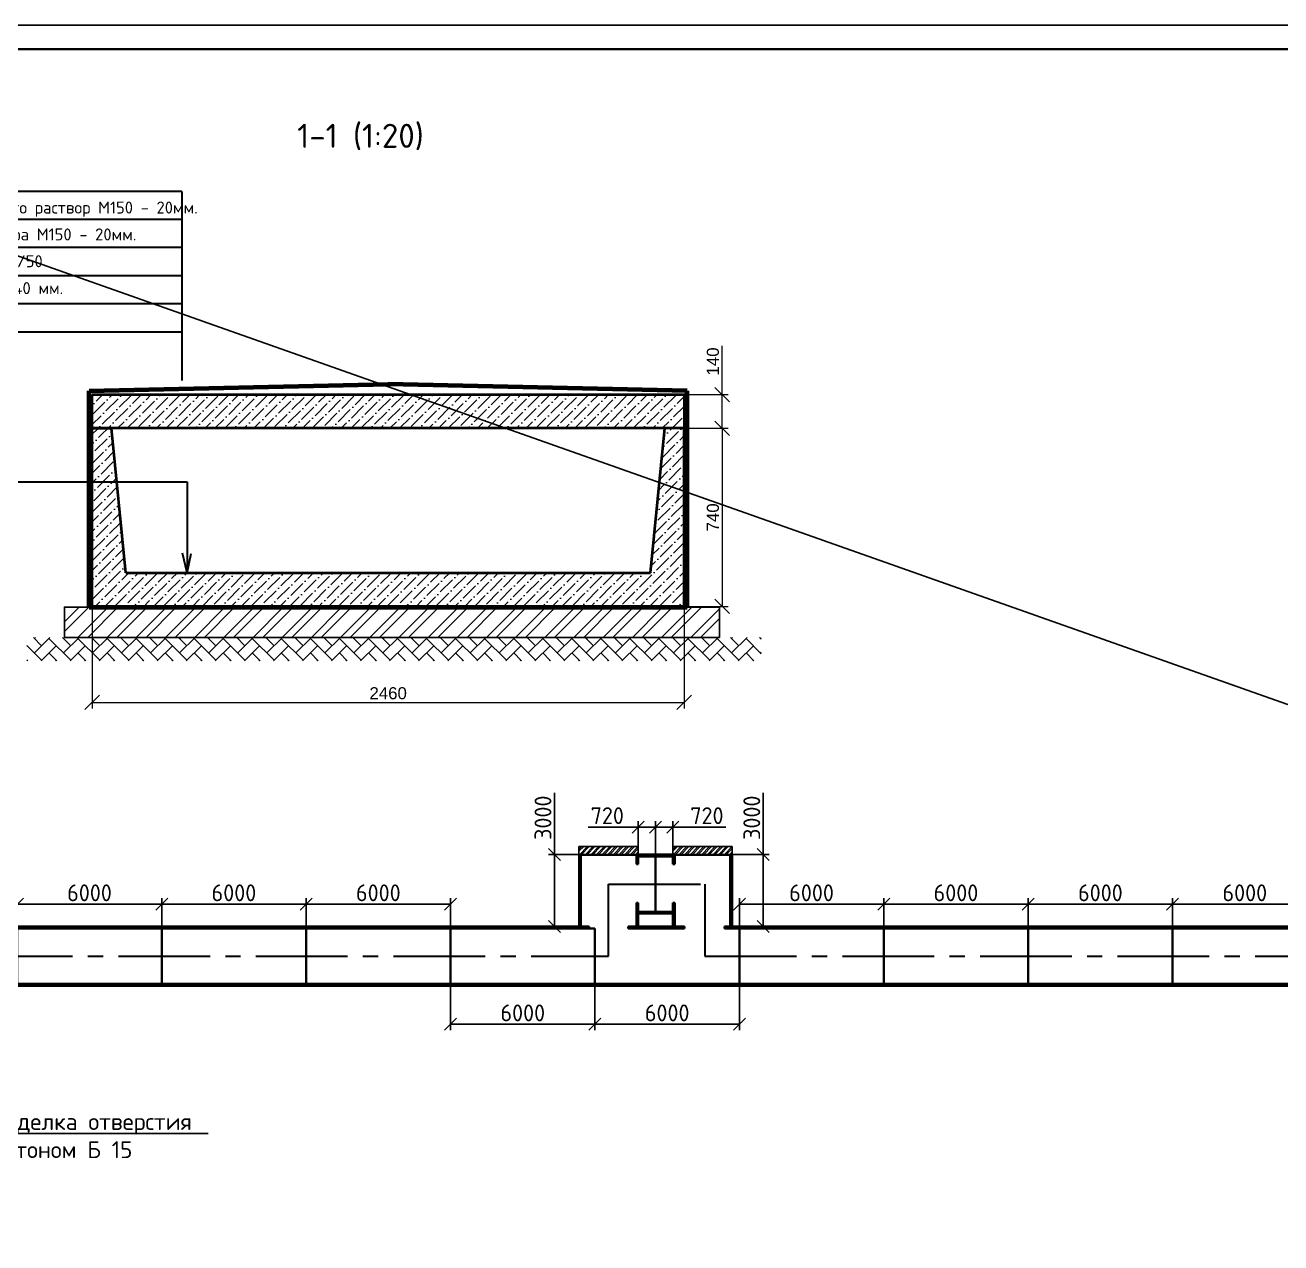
# Model space of a CAD drawing. Header units: millimetres. Extents: x 1601 to 14530, y 1157 to 3820.
# Drawn here: x 11550.9 to 11811.8, y 2998 to 3251 of the extents above; entities that cross this region are included whole.
import ezdxf
from ezdxf import colors
from ezdxf.entities.mleader import LeaderData, LeaderLine
from ezdxf.math import Vec2, Vec3

# ---------------------------------------------------------------- set-up
doc = ezdxf.new("R2010")
doc.units = ezdxf.units.MM
doc.linetypes.add('ACAD_ISO04W100', pattern=[30, 24, -3, 0, -3])
doc.linetypes.add('осевая2', pattern=[28.575, 19.05, -3.175, 3.175, -3.175])
for name, color, linetype, lineweight in [('9 Размеры на геодезии', 5, 'Continuous', 40), ('Осевая', 2, 'осевая2', 30), ('Основной', 1, 'Continuous', 60), ('Размер 3.5', 250, 'Continuous', 35), ('Размерный', 4, 'Continuous', 30), ('Размеры на чертеже', 250, 'Continuous', 25), ('таблица', 250, 'Continuous', 35), ('Тонкие', 5, 'Continuous', 30), ('шриховка', 251, 'ACAD_ISO04W100', 15)]:
    doc.layers.add(name, color=color, linetype=linetype, lineweight=lineweight)
doc.styles.add('-ISOCPEUR-', font='isocpeur.TTF')
doc.styles.add('GOST', font='GOST Common.ttf')
doc.styles.add('СГЕНЕРИР_СТИЛЬ_1', font='arial.ttf')
doc.dimstyles.new('М 1 к 20', dxfattribs={"dimtxt": 3.5, "dimasz": 3, "dimexe": 1.25, "dimexo": 0, "dimtad": 1, "dimdec": 0, "dimlfac": 20, "dimzin": 0, "dimdsep": 46, "dimtxsty": 'GOST', "dimblk": 'OBLIQUE', "dimcen": 5, "dimadec": 8, "dimazin": 0, "dimtfac": 1, "dimtdec": 0, "dimtmove": 0, "dimatfit": 3, "dimldrblk": 'NONE', "dimfxl": 1.25, "dimtolj": 1, "dimtzin": 0, "dimlwd": 20, "dimlwe": 20, "dimarcsym": 1})
doc.dimstyles.new('М 1 к 200', dxfattribs={"dimtxt": 3.5, "dimasz": 2.5, "dimexe": 1.25, "dimexo": 0, "dimtad": 1, "dimlfac": 0.2, "dimrnd": 0.1, "dimzin": 1, "dimtxsty": 'GOST', "dimblk": 'OBLIQUE', "dimcen": 2.5, "dimclrd": 256, "dimclre": 256, "dimclrt": 256, "dimadec": 0, "dimazin": 2, "dimtfac": 1, "dimtmove": 0, "dimatfit": 3, "dimldrblk": 'NONE', "dimfxl": 1.25, "dimlwd": -1, "dimlwe": -1, "dimarcsym": 0})
pattern_1 = [(45, (-5955.2925, -1907.5019), (0.152215341, 0.558122918), [0.71755, -0.14351, 0, -0.14351])]
pattern_2 = [(45, (-6143.82672, -2210.89612), (0.1522153413, 0.558122918), [0.71755, -0.14351, 0, -0.14351])]
pattern_3 = [(45, (-6140.22672, -2210.89612), (0.1522153413, 0.558122918), [0.71755, -0.14351, 0, -0.14351])]
pattern_4 = [(315, (9764.65664, 9033.92827), (0.558122918, -0.152215341), [0.71755, -0.14351, 0, -0.14351])]
pattern_5 = [(45, (-6145.96124, -2189.168), (0.1522153413, 0.558122918), [0.71755, -0.14351, 0, -0.14351])]
pattern_6 = [(45, (5684.01606, 1150.03387), (0.152215341, 0.558122918), [0.71755, -0.14351, 0, -0.14351])]
pattern_7 = [(45, (5714.01606, 1150.03387), (0.152215341, 0.558122918), [0.71755, -0.14351, 0, -0.14351])]

# ---------------------------------------------------------------- blocks, each defined once
blk = doc.blocks.new('Лоток')
at = {"layer": 'шриховка'}
h = blk.add_hatch(dxfattribs=at)
h.set_pattern_fill('ANSI36', color=256, scale=0.0904)
h.set_pattern_definition(pattern_1)
h.paths.add_polyline_path([(30, 5.75), (30, 6.15), (0, 6.15), (0, 5.75)])
h = blk.add_hatch(dxfattribs=at)
h.set_pattern_fill('ANSI36', color=256, scale=0.0904)
h.set_pattern_definition(pattern_1)
h.paths.add_polyline_path([(30, -6.15), (30, -5.75), (0, -5.75), (0, -6.15)])
blk.add_lwpolyline([(0, -5.75), (30, -5.75), (30, -6.15), (0, -6.15)], close=True)
at = {"layer": 'таблица'}
for p, q in [((30, 5.75), (0, 5.75)), ((30, -5.75), (0, -5.75))]:
    blk.add_line(p, q, dxfattribs=at)
blk.add_lwpolyline([(30, 6.15), (0, 6.15), (0, -6.15), (30, -6.15)], close=True, dxfattribs=at)
blk = doc.blocks.new('_Oblique')
at = {"color": 0, "linetype": 'ByBlock', "lineweight": -2}
blk.add_line((-0.5, -0.5), (0.5, 0.5), dxfattribs=at)
blk = doc.blocks.new('*D248')
at = {"transparency": 16777216}
for p, q in [((11549.31, 3063.69), (11549.31, 3069.58)), ((11549.31, 3068.33), (11579.31, 3068.33)), ((11579.31, 3063.69), (11579.31, 3069.58))]:
    blk.add_line(p, q, dxfattribs=at)
at = {"layer": 'Defpoints', "color": 0, "transparency": 16777216}
for p in [(11579.31, 3068.33), (11549.31, 3063.69), (11579.31, 3063.69)]:
    blk.add_point(p, dxfattribs=at)
at = {"transparency": 16777216, "xscale": 2.5, "yscale": 2.5, "zscale": 2.5, "rotation": 180}
blk.add_blockref('_Oblique', (11549.31, 3068.33), dxfattribs=at)
at = {"transparency": 16777216, "xscale": 2.5, "yscale": 2.5, "zscale": 2.5}
blk.add_blockref('_Oblique', (11579.31, 3068.33), dxfattribs=at)
at = {"transparency": 16777216, "insert": (11564.31, 3070.71), "char_height": 3.5, "attachment_point": 5, "style": 'GOST'}
blk.add_mtext('6000', dxfattribs=at)
blk = doc.blocks.new('_None')
blk = doc.blocks.new('*D249')
at = {"transparency": 16777216}
for p, q in [((11579.31, 3063.69), (11579.31, 3069.58)), ((11579.31, 3068.33), (11609.31, 3068.33)), ((11609.31, 3063.69), (11609.31, 3069.58))]:
    blk.add_line(p, q, dxfattribs=at)
at = {"layer": 'Defpoints', "color": 0, "transparency": 16777216}
for p in [(11609.31, 3068.33), (11579.31, 3063.69), (11609.31, 3063.69)]:
    blk.add_point(p, dxfattribs=at)
at = {"transparency": 16777216, "xscale": 2.5, "yscale": 2.5, "zscale": 2.5, "rotation": 180}
blk.add_blockref('_Oblique', (11579.31, 3068.33), dxfattribs=at)
at = {"transparency": 16777216, "xscale": 2.5, "yscale": 2.5, "zscale": 2.5}
blk.add_blockref('_Oblique', (11609.31, 3068.33), dxfattribs=at)
at = {"transparency": 16777216, "insert": (11594.31, 3070.71), "char_height": 3.5, "attachment_point": 5, "style": 'GOST'}
blk.add_mtext('6000', dxfattribs=at)
blk = doc.blocks.new('*D250')
at = {"transparency": 16777216}
for p, q in [((11609.31, 3063.69), (11609.31, 3069.58)), ((11609.31, 3068.33), (11639.31, 3068.33)), ((11639.31, 3063.69), (11639.31, 3069.58))]:
    blk.add_line(p, q, dxfattribs=at)
at = {"layer": 'Defpoints', "color": 0, "transparency": 16777216}
for p in [(11639.31, 3068.33), (11609.31, 3063.69), (11639.31, 3063.69)]:
    blk.add_point(p, dxfattribs=at)
at = {"transparency": 16777216, "xscale": 2.5, "yscale": 2.5, "zscale": 2.5, "rotation": 180}
blk.add_blockref('_Oblique', (11609.31, 3068.33), dxfattribs=at)
at = {"transparency": 16777216, "xscale": 2.5, "yscale": 2.5, "zscale": 2.5}
blk.add_blockref('_Oblique', (11639.31, 3068.33), dxfattribs=at)
at = {"transparency": 16777216, "insert": (11624.31, 3070.71), "char_height": 3.5, "attachment_point": 5, "style": 'GOST'}
blk.add_mtext('6000', dxfattribs=at)
blk = doc.blocks.new('*D251')
at = {"transparency": 16777216}
for p, q in [((11699.31, 3063.69), (11699.31, 3069.58)), ((11699.31, 3068.33), (11729.31, 3068.33)), ((11729.31, 3063.69), (11729.31, 3069.58))]:
    blk.add_line(p, q, dxfattribs=at)
at = {"layer": 'Defpoints', "color": 0, "transparency": 16777216}
for p in [(11729.31, 3068.33), (11699.31, 3063.69), (11729.31, 3063.69)]:
    blk.add_point(p, dxfattribs=at)
at = {"transparency": 16777216, "xscale": 2.5, "yscale": 2.5, "zscale": 2.5, "rotation": 180}
blk.add_blockref('_Oblique', (11699.31, 3068.33), dxfattribs=at)
at = {"transparency": 16777216, "xscale": 2.5, "yscale": 2.5, "zscale": 2.5}
blk.add_blockref('_Oblique', (11729.31, 3068.33), dxfattribs=at)
at = {"transparency": 16777216, "insert": (11714.31, 3070.71), "char_height": 3.5, "attachment_point": 5, "style": 'GOST'}
blk.add_mtext('6000', dxfattribs=at)
blk = doc.blocks.new('*D252')
at = {"transparency": 16777216}
for p, q in [((11729.31, 3063.69), (11729.31, 3069.58)), ((11729.31, 3068.33), (11759.31, 3068.33)), ((11759.31, 3063.69), (11759.31, 3069.58))]:
    blk.add_line(p, q, dxfattribs=at)
at = {"layer": 'Defpoints', "color": 0, "transparency": 16777216}
for p in [(11759.31, 3068.33), (11729.31, 3063.69), (11759.31, 3063.69)]:
    blk.add_point(p, dxfattribs=at)
at = {"transparency": 16777216, "xscale": 2.5, "yscale": 2.5, "zscale": 2.5, "rotation": 180}
blk.add_blockref('_Oblique', (11729.31, 3068.33), dxfattribs=at)
at = {"transparency": 16777216, "xscale": 2.5, "yscale": 2.5, "zscale": 2.5}
blk.add_blockref('_Oblique', (11759.31, 3068.33), dxfattribs=at)
at = {"transparency": 16777216, "insert": (11744.31, 3070.71), "char_height": 3.5, "attachment_point": 5, "style": 'GOST'}
blk.add_mtext('6000', dxfattribs=at)
blk = doc.blocks.new('*D253')
at = {"transparency": 16777216}
for p, q in [((11759.31, 3063.69), (11759.31, 3069.58)), ((11759.31, 3068.33), (11789.31, 3068.33)), ((11789.31, 3063.69), (11789.31, 3069.58))]:
    blk.add_line(p, q, dxfattribs=at)
at = {"layer": 'Defpoints', "color": 0, "transparency": 16777216}
for p in [(11789.31, 3068.33), (11759.31, 3063.69), (11789.31, 3063.69)]:
    blk.add_point(p, dxfattribs=at)
at = {"transparency": 16777216, "xscale": 2.5, "yscale": 2.5, "zscale": 2.5, "rotation": 180}
blk.add_blockref('_Oblique', (11759.31, 3068.33), dxfattribs=at)
at = {"transparency": 16777216, "xscale": 2.5, "yscale": 2.5, "zscale": 2.5}
blk.add_blockref('_Oblique', (11789.31, 3068.33), dxfattribs=at)
at = {"transparency": 16777216, "insert": (11774.31, 3070.71), "char_height": 3.5, "attachment_point": 5, "style": 'GOST'}
blk.add_mtext('6000', dxfattribs=at)
blk = doc.blocks.new('*D254')
at = {"transparency": 16777216}
for p, q in [((11789.31, 3063.69), (11789.31, 3069.58)), ((11789.31, 3068.33), (11819.31, 3068.33)), ((11819.31, 3063.69), (11819.31, 3069.58))]:
    blk.add_line(p, q, dxfattribs=at)
at = {"layer": 'Defpoints', "color": 0, "transparency": 16777216}
for p in [(11819.31, 3068.33), (11789.31, 3063.69), (11819.31, 3063.69)]:
    blk.add_point(p, dxfattribs=at)
at = {"transparency": 16777216, "xscale": 2.5, "yscale": 2.5, "zscale": 2.5, "rotation": 180}
blk.add_blockref('_Oblique', (11789.31, 3068.33), dxfattribs=at)
at = {"transparency": 16777216, "xscale": 2.5, "yscale": 2.5, "zscale": 2.5}
blk.add_blockref('_Oblique', (11819.31, 3068.33), dxfattribs=at)
at = {"transparency": 16777216, "insert": (11804.31, 3070.71), "char_height": 3.5, "attachment_point": 5, "style": 'GOST'}
blk.add_mtext('6000', dxfattribs=at)
blk = doc.blocks.new('*D267')
at = {"transparency": 16777216}
for p, q in [((11669.31, 3051.79), (11669.31, 3042.14)), ((11699.31, 3051.79), (11699.31, 3042.14)), ((11699.31, 3043.39), (11669.31, 3043.39))]:
    blk.add_line(p, q, dxfattribs=at)
at = {"layer": 'Defpoints', "color": 0, "transparency": 16777216}
for p in [(11669.31, 3051.79), (11699.31, 3051.79), (11669.31, 3043.39)]:
    blk.add_point(p, dxfattribs=at)
at = {"transparency": 16777216, "xscale": 2.5, "yscale": 2.5, "zscale": 2.5, "rotation": 180}
blk.add_blockref('_Oblique', (11669.31, 3043.39), dxfattribs=at)
at = {"transparency": 16777216, "xscale": 2.5, "yscale": 2.5, "zscale": 2.5}
blk.add_blockref('_Oblique', (11699.31, 3043.39), dxfattribs=at)
at = {"transparency": 16777216, "insert": (11684.31, 3045.76), "char_height": 3.5, "attachment_point": 5, "style": 'GOST'}
blk.add_mtext('6000', dxfattribs=at)
blk = doc.blocks.new('*D268')
at = {"transparency": 16777216}
for p, q in [((11639.31, 3051.79), (11639.31, 3042.14)), ((11669.31, 3051.79), (11669.31, 3042.14)), ((11669.31, 3043.39), (11639.31, 3043.39))]:
    blk.add_line(p, q, dxfattribs=at)
at = {"layer": 'Defpoints', "color": 0, "transparency": 16777216}
for p in [(11639.31, 3051.79), (11669.31, 3051.79), (11639.31, 3043.39)]:
    blk.add_point(p, dxfattribs=at)
at = {"transparency": 16777216, "xscale": 2.5, "yscale": 2.5, "zscale": 2.5, "rotation": 180}
blk.add_blockref('_Oblique', (11639.31, 3043.39), dxfattribs=at)
at = {"transparency": 16777216, "xscale": 2.5, "yscale": 2.5, "zscale": 2.5}
blk.add_blockref('_Oblique', (11669.31, 3043.39), dxfattribs=at)
at = {"transparency": 16777216, "insert": (11654.31, 3045.76), "char_height": 3.5, "attachment_point": 5, "style": 'GOST'}
blk.add_mtext('6000', dxfattribs=at)
blk = doc.blocks.new('*D272')
at = {"transparency": 16777216}
for p, q in [((11660.88, 3078.64), (11660.88, 3091.49)), ((11666.01, 3078.64), (11659.63, 3078.64)), ((11660.88, 3063.69), (11660.88, 3078.64)), ((11666.01, 3063.69), (11659.63, 3063.69))]:
    blk.add_line(p, q, dxfattribs=at)
at = {"layer": 'Defpoints', "color": 0, "transparency": 16777216}
for p in [(11660.88, 3078.64), (11666.01, 3078.64), (11666.01, 3063.69)]:
    blk.add_point(p, dxfattribs=at)
at = {"transparency": 16777216, "xscale": 2.5, "yscale": 2.5, "zscale": 2.5}
for p, rotation in [((11660.88, 3078.64), 90), ((11660.88, 3063.69), 270)]:
    blk.add_blockref('_Oblique', p, dxfattribs=dict(at, rotation=rotation))
at = {"transparency": 16777216, "insert": (11658.51, 3086.31), "char_height": 3.5, "attachment_point": 5, "rotation": 90, "style": 'GOST'}
blk.add_mtext('3000', dxfattribs=at)
blk = doc.blocks.new('*D273')
at = {"transparency": 16777216}
for p, q in [((11704.26, 3078.64), (11704.26, 3091.49)), ((11697.81, 3078.64), (11705.51, 3078.64)), ((11704.26, 3063.69), (11704.26, 3078.64)), ((11701.86, 3063.69), (11705.51, 3063.69))]:
    blk.add_line(p, q, dxfattribs=at)
at = {"layer": 'Defpoints', "color": 0, "transparency": 16777216}
for p in [(11697.81, 3078.64), (11704.26, 3078.64), (11701.86, 3063.69)]:
    blk.add_point(p, dxfattribs=at)
at = {"transparency": 16777216, "xscale": 2.5, "yscale": 2.5, "zscale": 2.5}
for p, rotation in [((11704.26, 3078.64), 90), ((11704.26, 3063.69), 270)]:
    blk.add_blockref('_Oblique', p, dxfattribs=dict(at, rotation=rotation))
at = {"transparency": 16777216, "insert": (11701.89, 3086.31), "char_height": 3.5, "attachment_point": 5, "rotation": 90, "style": 'GOST'}
blk.add_mtext('3000', dxfattribs=at)
blk = doc.blocks.new('*D274')
at = {"transparency": 16777216}
for p, q in [((11678.31, 3084.36), (11667.92, 3084.36)), ((11678.31, 3078.69), (11678.31, 3085.61)), ((11681.91, 3084.36), (11678.31, 3084.36)), ((11681.91, 3078.69), (11681.91, 3085.61))]:
    blk.add_line(p, q, dxfattribs=at)
at = {"layer": 'Defpoints', "color": 0, "transparency": 16777216}
for p in [(11678.31, 3084.36), (11678.31, 3078.69), (11681.91, 3078.69)]:
    blk.add_point(p, dxfattribs=at)
at = {"transparency": 16777216, "xscale": 2.5, "yscale": 2.5, "zscale": 2.5, "rotation": 180}
blk.add_blockref('_Oblique', (11678.31, 3084.36), dxfattribs=at)
at = {"transparency": 16777216, "xscale": 2.5, "yscale": 2.5, "zscale": 2.5}
blk.add_blockref('_Oblique', (11681.91, 3084.36), dxfattribs=at)
at = {"transparency": 16777216, "insert": (11671.87, 3086.74), "char_height": 3.5, "attachment_point": 5, "style": 'GOST'}
blk.add_mtext('720', dxfattribs=at)
blk = doc.blocks.new('*D275')
at = {"transparency": 16777216}
for p, q in [((11681.91, 3078.69), (11681.91, 3085.61)), ((11681.91, 3084.36), (11685.51, 3084.36)), ((11685.51, 3078.69), (11685.51, 3085.61)), ((11685.51, 3084.36), (11696.51, 3084.36))]:
    blk.add_line(p, q, dxfattribs=at)
at = {"layer": 'Defpoints', "color": 0, "transparency": 16777216}
for p in [(11681.91, 3084.36), (11681.91, 3078.69), (11685.51, 3078.69)]:
    blk.add_point(p, dxfattribs=at)
at = {"transparency": 16777216, "xscale": 2.5, "yscale": 2.5, "zscale": 2.5, "rotation": 180}
blk.add_blockref('_Oblique', (11681.91, 3084.36), dxfattribs=at)
at = {"transparency": 16777216, "xscale": 2.5, "yscale": 2.5, "zscale": 2.5}
blk.add_blockref('_Oblique', (11685.51, 3084.36), dxfattribs=at)
at = {"transparency": 16777216, "insert": (11692.57, 3086.74), "char_height": 3.5, "attachment_point": 5, "style": 'GOST'}
blk.add_mtext('720', dxfattribs=at)
blk = doc.blocks.new('*D335')
at = {"layer": 'Defpoints', "color": 0, "transparency": 16777216}
for p in [(11564.85, 3130.22), (11687.85, 3130.22), (11687.85, 3110.27)]:
    blk.add_point(p, dxfattribs=at)
at = {"layer": 'Размеры на чертеже', "color": 0, "lineweight": 20, "transparency": 16777216}
for p, q in [((11564.85, 3130.22), (11564.85, 3109.02)), ((11687.85, 3130.22), (11687.85, 3109.02)), ((11564.85, 3110.27), (11687.85, 3110.27))]:
    blk.add_line(p, q, dxfattribs=at)
at = {"layer": 'Размеры на чертеже', "color": 0, "lineweight": 20, "transparency": 16777216, "xscale": 3, "yscale": 3, "zscale": 3, "rotation": 180}
blk.add_blockref('_Oblique', (11564.85, 3110.27), dxfattribs=at)
at = {"layer": 'Размеры на чертеже', "color": 0, "lineweight": 20, "transparency": 16777216, "xscale": 3, "yscale": 3, "zscale": 3}
blk.add_blockref('_Oblique', (11687.85, 3110.27), dxfattribs=at)
at = {"layer": 'Размеры на чертеже', "color": 0, "transparency": 16777216, "insert": (11626.35, 3112.17), "char_height": 2.5, "attachment_point": 5, "style": 'СГЕНЕРИР_СТИЛЬ_1'}
blk.add_mtext('\\A1;2460', dxfattribs=at)
blk = doc.blocks.new('*D336')
at = {"layer": 'Defpoints', "color": 0, "transparency": 16777216}
for p in [(11687.85, 3174.22), (11687.85, 3167.22), (11695.73, 3167.22)]:
    blk.add_point(p, dxfattribs=at)
at = {"layer": 'Размеры на чертеже', "color": 0, "lineweight": 20, "transparency": 16777216}
for p, q in [((11695.73, 3174.22), (11695.73, 3184.38)), ((11687.85, 3174.22), (11696.98, 3174.22)), ((11695.73, 3167.22), (11695.73, 3174.22)), ((11687.85, 3167.22), (11696.98, 3167.22))]:
    blk.add_line(p, q, dxfattribs=at)
at = {"layer": 'Размеры на чертеже', "color": 0, "lineweight": 20, "transparency": 16777216, "xscale": 3, "yscale": 3, "zscale": 3}
for p, rotation in [((11695.73, 3174.22), 90), ((11695.73, 3167.22), 270)]:
    blk.add_blockref('_Oblique', p, dxfattribs=dict(at, rotation=rotation))
at = {"layer": 'Размеры на чертеже', "color": 0, "transparency": 16777216, "insert": (11693.82, 3181.11), "char_height": 2.5, "attachment_point": 5, "rotation": 90, "style": 'СГЕНЕРИР_СТИЛЬ_1'}
blk.add_mtext('\\A1;140', dxfattribs=at)
blk = doc.blocks.new('*D337')
at = {"layer": 'Defpoints', "color": 0, "transparency": 16777216}
for p in [(11687.85, 3167.22), (11687.85, 3130.22), (11695.73, 3130.22)]:
    blk.add_point(p, dxfattribs=at)
at = {"layer": 'Размеры на чертеже', "color": 0, "lineweight": 20, "transparency": 16777216}
for p, q in [((11687.85, 3167.22), (11696.98, 3167.22)), ((11695.73, 3167.22), (11695.73, 3130.22)), ((11687.85, 3130.22), (11696.98, 3130.22))]:
    blk.add_line(p, q, dxfattribs=at)
at = {"layer": 'Размеры на чертеже', "color": 0, "lineweight": 20, "transparency": 16777216, "xscale": 3, "yscale": 3, "zscale": 3}
for p, rotation in [((11695.73, 3167.22), 90), ((11695.73, 3130.22), 270)]:
    blk.add_blockref('_Oblique', p, dxfattribs=dict(at, rotation=rotation))
at = {"layer": 'Размеры на чертеже', "color": 0, "transparency": 16777216, "insert": (11693.82, 3148.72), "char_height": 2.5, "attachment_point": 5, "rotation": 90, "style": 'СГЕНЕРИР_СТИЛЬ_1'}
blk.add_mtext('\\A1;740', dxfattribs=at)

msp = doc.modelspace()

# ---------------------------------------------------------------- hatches: boundary and pattern name
h = msp.add_hatch()
h.set_pattern_fill('ANSI32', scale=0.087)
h.set_pattern_definition([(45, (-21.2491, 16.6645), (-0.58596171, 0.58596171), []), (45, (-20.8585, 16.6645), (-0.58596171, 0.58596171), [])])
h.paths.add_polyline_path([(11678.3085, 3078.6358), (11678.3085, 3080.3073), (11665.9903, 3080.3073), (11665.9903, 3078.6358)])
h = msp.add_hatch()
h.set_pattern_fill('ANSI32', scale=0.087)
h.set_pattern_definition([(45, (-1.7491, 16.6645), (-0.58596171, 0.58596171), []), (45, (-1.3585, 16.6645), (-0.58596171, 0.58596171), [])])
h.paths.add_polyline_path([(11697.8085, 3078.6358), (11697.8085, 3080.3073), (11685.4903, 3080.3073), (11685.4903, 3078.6358)])
at = {"layer": 'Размерный', "lineweight": 20}
h = msp.add_hatch(dxfattribs=at)
h.set_pattern_fill('ANSI36', color=256, scale=0.45)
h.set_pattern_definition([(45, (11220.6772, 3341.0811), (0.757709, 2.7782667), [3.571875, -0.714375, 0, -0.714375])])
h.paths.add_polyline_path([(11687.8532, 3174.2236), (11564.8532, 3174.2236), (11564.8532, 3167.2236), (11687.8532, 3167.2236)])
h.paths.add_polyline_path([(11568.8532, 3167.2236), (11564.8532, 3167.2236), (11564.8532, 3130.2236), (11687.8532, 3130.2236), (11687.8532, 3167.2236), (11683.8532, 3167.2236), (11680.8532, 3137.2236), (11571.8532, 3137.2236)])
at = {"layer": 'шриховка'}
h = msp.add_hatch(dxfattribs=at)
h.set_pattern_fill('ANSI32', color=256, scale=0.45)
h.set_pattern_definition([(45, (-492.471, -189.6674), (-3.0308364, 3.0308364), []), (45, (-490.4504, -189.6674), (-3.0308364, 3.0308364), [])])
h.paths.add_polyline_path([(11695.1618, 3123.778), (11695.1618, 3130.066), (11559.0853, 3130.066), (11559.0853, 3123.778)])
h = msp.add_hatch(dxfattribs=at)
h.set_pattern_fill('AR-HBONE', color=256, scale=0.021)
h.set_pattern_definition([(45, (-492.471, -189.5098), (0, 3.01736606), [6.4008, -2.1336]), (135, (-490.9623, -188.001), (3e-16, 3.01736606), [6.4008, -2.1336])])
h.paths.add_polyline_path([(11703.8729, 3123.778), (11551.3004, 3123.778), (11551.3004, 3118.9023), (11703.8729, 3118.9023)])
h = msp.add_hatch(dxfattribs=at)
h.set_pattern_fill('ANSI36', color=256, scale=0.0904, angle=-90)
h.set_pattern_definition(pattern_4)
h.paths.add_polyline_path([(11666.0085, 3063.6858), (11666.4085, 3063.6858), (11666.4085, 3078.6358), (11666.0085, 3078.6358)])
h = msp.add_hatch(dxfattribs=at)
h.set_pattern_fill('ANSI36', color=256, scale=0.0904, angle=-90)
h.set_pattern_definition(pattern_4)
h.paths.add_polyline_path([(11677.9085, 3076.6574), (11678.3085, 3076.6574), (11678.3085, 3078.6358), (11677.9085, 3078.6358)])
h.paths.add_polyline_path([(11678.3085, 3068.6074), (11677.9085, 3068.6074), (11677.9085, 3063.6858), (11678.3085, 3063.6858)])
h = msp.add_hatch(dxfattribs=at)
h.set_pattern_fill('ANSI36', color=256, scale=0.0904)
h.set_pattern_definition(pattern_2)
h.paths.add_polyline_path([(11681.9085, 3078.2858), (11681.9085, 3078.6858), (11678.3085, 3078.6858), (11678.3085, 3078.2858)])
h = msp.add_hatch(dxfattribs=at)
h.set_pattern_fill('ANSI36', color=256, scale=0.0904)
h.set_pattern_definition(pattern_3)
h.paths.add_polyline_path([(11685.5085, 3078.2858), (11685.5085, 3078.6858), (11681.9085, 3078.6858), (11681.9085, 3078.2858)])
h = msp.add_hatch(dxfattribs=at)
h.set_pattern_fill('ANSI36', color=256, scale=0.0904)
h.set_pattern_definition(pattern_5)
h.paths.add_polyline_path([(11685.5085, 3076.6574), (11685.9085, 3076.6574), (11685.9085, 3078.6358), (11685.5085, 3078.6358)])
h.paths.add_polyline_path([(11685.9085, 3068.6074), (11685.5085, 3068.6074), (11685.5085, 3063.6858), (11685.9085, 3063.6858)])
h = msp.add_hatch(dxfattribs=at)
h.set_pattern_fill('ANSI36', color=256, scale=0.0904)
h.set_pattern_definition(pattern_5)
h.paths.add_polyline_path([(11697.8085, 3063.6858), (11697.4085, 3063.6858), (11697.4085, 3078.6358), (11697.8085, 3078.6358)])
h = msp.add_hatch(dxfattribs=at)
h.set_pattern_fill('ANSI36', color=256, scale=0.0904)
h.set_pattern_definition(pattern_2)
h.paths.add_polyline_path([(11681.9085, 3066.3858), (11681.9085, 3066.7858), (11678.3085, 3066.7858), (11678.3085, 3066.3858)])
h = msp.add_hatch(dxfattribs=at)
h.set_pattern_fill('ANSI36', color=256, scale=0.0904)
h.set_pattern_definition(pattern_3)
h.paths.add_polyline_path([(11685.5085, 3066.3858), (11685.5085, 3066.7858), (11681.9085, 3066.7858), (11681.9085, 3066.3858)])
h = msp.add_hatch(dxfattribs=at)
h.set_pattern_fill('ANSI36', color=256, scale=0.0904)
h.set_pattern_definition(pattern_6)
h.paths.add_polyline_path([(11668.1335, 3063.2858), (11668.1335, 3063.6858), (11639.3085, 3063.6858), (11639.3085, 3063.2858)])
h = msp.add_hatch(dxfattribs=at)
h.set_pattern_fill('ANSI36', color=256, scale=0.0904)
h.set_pattern_definition(pattern_7)
h.paths.add_polyline_path([(11687.9262, 3063.2858), (11687.9262, 3063.6858), (11676.1836, 3063.6858), (11676.1836, 3063.2858)])
h.paths.add_polyline_path([(11696.2267, 3063.6858), (11696.2267, 3063.2858), (11699.3085, 3063.2858), (11699.3085, 3063.6858)])
h = msp.add_hatch(dxfattribs=at)
h.set_pattern_fill('ANSI36', color=256, scale=0.0904)
h.set_pattern_definition(pattern_6)
h.paths.add_polyline_path([(11669.3085, 3051.3858), (11669.3085, 3051.7858), (11639.3085, 3051.7858), (11639.3085, 3051.3858)])
h = msp.add_hatch(dxfattribs=at)
h.set_pattern_fill('ANSI36', color=256, scale=0.0904)
h.set_pattern_definition(pattern_7)
h.paths.add_polyline_path([(11699.3085, 3051.3858), (11699.3085, 3051.7858), (11669.3085, 3051.7858), (11669.3085, 3051.3858)])

# ---------------------------------------------------------------- linework, layer by layer
for points in [[(11413.6464, 3250.9949), (12602.6464, 3250.9949), (12602.6464, 2830.9949), (11413.6464, 2830.9949)], [(11695.1618, 3130.066), (11559.0853, 3130.066), (11559.0853, 3123.778), (11695.1618, 3123.778)], [(11665.9903, 3078.6358), (11678.3085, 3078.6358), (11678.3085, 3080.3073), (11665.9903, 3080.3073)], [(11685.4903, 3078.6358), (11697.8085, 3078.6358), (11697.8085, 3080.3073), (11685.4903, 3080.3073)], [(11639.3085, 3051.7858), (11669.3085, 3051.7858), (11669.3085, 3051.3858), (11639.3085, 3051.3858)], [(11669.3085, 3051.7858), (11699.3085, 3051.7858), (11699.3085, 3051.3858), (11669.3085, 3051.3858)]]:
    msp.add_lwpolyline(points, close=True)
at = {"const_width": 0.5}
msp.add_lwpolyline([(11433.6464, 3245.9949), (12597.6464, 3245.9949), (12597.6464, 2835.9949), (11433.6464, 2835.9949)], close=True, dxfattribs=at)
for points in [[(11666.0085, 3063.6858), (11666.0085, 3078.6358), (11666.4085, 3078.6358), (11666.4085, 3063.6858)], [(11681.9085, 3078.6858), (11678.3085, 3078.6858), (11678.3085, 3078.2858), (11681.9085, 3078.2858)], [(11685.5085, 3078.6858), (11681.9085, 3078.6858), (11681.9085, 3078.2858), (11685.5085, 3078.2858)], [(11697.8085, 3063.6858), (11697.8085, 3078.6358), (11697.4085, 3078.6358), (11697.4085, 3063.6858)]]:
    msp.add_lwpolyline(points)
at = {"layer": '9 Размеры на геодезии', "color": 1, "linetype": 'ByBlock'}
for p, q in [((11564.8532, 3130.2236), (11564.8532, 3167.2236)), ((11564.8532, 3167.2236), (11568.8532, 3167.2236)), ((11571.8532, 3137.2236), (11568.8532, 3167.2236)), ((11680.8532, 3137.2236), (11683.8532, 3167.2236)), ((11687.8532, 3167.2236), (11683.8532, 3167.2236)), ((11687.8532, 3130.2236), (11687.8532, 3167.2236)), ((11571.8532, 3137.2236), (11680.8532, 3137.2236)), ((11564.8532, 3130.2236), (11687.8532, 3130.2236))]:
    msp.add_line(p, q, dxfattribs=at)
msp.add_lwpolyline([(11564.8532, 3174.2236), (11687.8532, 3174.2236), (11687.8532, 3167.2236), (11564.8532, 3167.2236)], close=True, dxfattribs=at)
at = {"layer": 'Осевая'}
for p, q in [((11672.1585, 3057.5358), (11672.1585, 3072.5358)), ((11672.1585, 3072.5358), (11692.1585, 3072.5358)), ((11692.1585, 3072.5358), (11692.1585, 3057.5358)), ((11513.1585, 3057.5358), (11672.1585, 3057.5358)), ((11692.1585, 3057.5358), (12010.6585, 3057.5358))]:
    msp.add_line(p, q, dxfattribs=at)
at = {"layer": 'Основной', "color": 5, "lineweight": 70}
for p, q in [((11564.2602, 3174.9855), (11626.3532, 3176.4133)), ((11564.2602, 3174.9855), (11626.3532, 3176.4133)), ((11564.2602, 3130.066), (11564.2602, 3174.9855)), ((11688.4463, 3174.9855), (11626.3532, 3176.4133)), ((11688.4463, 3130.066), (11688.4463, 3174.9855)), ((11564.2602, 3130.066), (11688.4463, 3130.066))]:
    msp.add_line(p, q, dxfattribs=at)
at = {"layer": 'таблица'}
for p, q in [((11666.4085, 3063.6858), (11666.4085, 3078.6358)), ((11677.9085, 3076.6574), (11677.9085, 3078.6358)), ((11678.3085, 3078.6858), (11681.9085, 3078.6858)), ((11678.3085, 3076.6574), (11678.3085, 3078.6858)), ((11681.9085, 3066.3858), (11681.9085, 3078.6858)), ((11685.5085, 3076.6574), (11685.5085, 3078.6858)), ((11685.9085, 3076.6574), (11685.9085, 3078.6358)), ((11697.4085, 3063.6858), (11697.4085, 3078.6358)), ((11677.9085, 3076.6574), (11678.3085, 3076.6574)), ((11681.9085, 3078.2858), (11678.3085, 3078.2858)), ((11685.5085, 3078.2858), (11681.9085, 3078.2858)), ((11685.5085, 3076.6574), (11685.9085, 3076.6574)), ((11677.9085, 3063.6858), (11677.9085, 3068.6074)), ((11677.9085, 3068.6074), (11678.3085, 3068.6074)), ((11678.3085, 3066.3858), (11678.3085, 3068.6074)), ((11685.5085, 3066.3858), (11685.5085, 3068.6074)), ((11685.5085, 3068.6074), (11685.9085, 3068.6074)), ((11685.9085, 3063.6858), (11685.9085, 3068.6074)), ((11681.9085, 3066.7858), (11678.3085, 3066.7858)), ((11681.9085, 3066.3858), (11678.3085, 3066.3858)), ((11685.5085, 3066.7858), (11681.9085, 3066.7858)), ((11668.1335, 3063.2858), (11639.3085, 3063.2858)), ((11668.1335, 3063.6858), (11666.0085, 3063.6858)), ((11668.1335, 3063.6858), (11668.1335, 3063.2858)), ((11668.1335, 3063.2858), (11669.3085, 3063.2858)), ((11678.3085, 3063.6858), (11676.1836, 3063.6858)), ((11676.1836, 3063.2858), (11676.1836, 3063.6858)), ((11687.9262, 3063.2858), (11676.1836, 3063.2858)), ((11685.5085, 3063.6858), (11687.9262, 3063.6858)), ((11687.9262, 3063.2858), (11687.9262, 3063.6858)), ((11696.2267, 3063.6858), (11697.8085, 3063.6858)), ((11696.2267, 3063.2858), (11696.2267, 3063.6858)), ((11699.3085, 3063.2858), (11696.2267, 3063.2858)), ((11669.3085, 3051.7858), (11639.3085, 3051.7858)), ((11699.3085, 3051.7858), (11669.3085, 3051.7858))]:
    msp.add_line(p, q, dxfattribs=at)
for points in [[(11678.3085, 3076.6574), (11678.3085, 3078.6358), (11666.0085, 3078.6358), (11666.0085, 3063.6858)], [(11685.5085, 3066.3858), (11681.9085, 3066.3858), (11681.9085, 3078.6858), (11685.5085, 3078.6858)], [(11685.5085, 3076.6574), (11685.5085, 3078.6358), (11697.8085, 3078.6358), (11697.8085, 3063.6858)], [(11678.3085, 3063.6858), (11678.3085, 3068.6074)], [(11685.5085, 3063.6858), (11685.5085, 3068.6074)], [(11668.1335, 3063.6858), (11639.3085, 3063.6858), (11639.3085, 3051.3858), (11669.3085, 3051.3858), (11669.3085, 3063.2858)], [(11669.3085, 3063.2858), (11669.3085, 3051.3858), (11699.3085, 3051.3858), (11699.3085, 3063.6858), (11696.2267, 3063.6858)], [(11687.9262, 3063.6858), (11676.1836, 3063.6858)]]:
    msp.add_lwpolyline(points, dxfattribs=at)
at = {"layer": 'Тонкие', "lineweight": 30, "ltscale": 0.5}
for p, q in [((11583.4724, 3216.4503), (11478.1407, 3216.4503)), ((11583.4724, 3216.4503), (11583.4779, 3177.1615)), ((11583.4732, 3210.6055), (11478.1415, 3210.6055)), ((11583.474, 3204.7607), (11478.1424, 3204.7607)), ((11583.4748, 3198.9159), (11478.1432, 3198.9159)), ((11583.4757, 3193.0711), (11478.144, 3193.0711)), ((11583.4765, 3187.2263), (11478.1448, 3187.2263)), ((11544.6961, 3156.0735), (11584.6052, 3156.0735)), ((11584.6052, 3156.0735), (11584.6052, 3137.2236)), ((11584.6052, 3137.2236), (11583.6444, 3141.27)), ((11584.6052, 3137.2236), (11585.4387, 3141.2379))]:
    msp.add_line(p, q, dxfattribs=at)

# ---------------------------------------------------------------- block references
for p in [(11549.3085, 3057.5358), (11579.3085, 3057.5358), (11609.3085, 3057.5358), (11699.3085, 3057.5358), (11729.3085, 3057.5358), (11759.3085, 3057.5358), (11789.3085, 3057.5358)]:
    msp.add_blockref('Лоток', p)

# ---------------------------------------------------------------- texts
at = {"insert": (11478.2739, 3219.9153), "char_height": 2.5, "width": 106.966733, "attachment_point": 1, "line_spacing_factor": 1.338662, "style": '-ISOCPEUR-'}
msp.add_mtext('\\pi-7.5,l10,t10;-^IОбратная засыпка\\P-^Iзащитный слой из цементно-песчаного раствор М150 - 20мм.\\P-^Iстяжка из цементно-песчаного раствора М150 - 20мм.\\P-^IБитум нефтяной строительный БН 50/50 \\P-^Iплита перекрытия тепловой сети - 140 мм.', dxfattribs=at)
at = {"layer": 'Размер 3.5', "color": 18, "true_color": 0x000000, "style": '-ISOCPEUR-'}
msp.add_text('1-1 (1:20)', height=5, dxfattribs=at).set_placement((11607.4524, 3225.4963))

# ---------------------------------------------------------------- dimensions: what is measured, and where the dimension line sits
for base, p1, p2, picture, middle in [((11660.8822, 3078.6358), (11666.0085, 3063.6858), (11666.0085, 3078.6358), '*D272', (11660.8822, 3086.3108)), ((11704.2604, 3078.6358), (11701.8568, 3063.6858), (11697.8085, 3078.6358), '*D273', (11704.2604, 3086.3108))]:
    dim = msp.add_linear_dim(base=base, p1=p1, p2=p2, angle=90, text='3000', dimstyle='М 1 к 200')
    dim.commit()
    dim.dimension.update_dxf_attribs({"geometry": picture, "text_midpoint": middle, "dimtype": 160})
for base, p1, p2, text, picture, middle in [((11678.3085, 3084.3619), (11681.9085, 3078.6858), (11678.3085, 3078.6858), '720', '*D274', (11671.8665, 3086.7369)), ((11579.3085, 3068.3324), (11549.3085, 3063.6858), (11579.3085, 3063.6858), '6000', '*D248', (11564.3085, 3070.7074)), ((11609.3085, 3068.3324), (11579.3085, 3063.6858), (11609.3085, 3063.6858), '6000', '*D249', (11594.3085, 3070.7074)), ((11639.3085, 3068.3324), (11609.3085, 3063.6858), (11639.3085, 3063.6858), '6000', '*D250', (11624.3085, 3070.7074)), ((11729.3085, 3068.3324), (11699.3085, 3063.6858), (11729.3085, 3063.6858), '6000', '*D251', (11714.3085, 3070.7074)), ((11759.3085, 3068.3324), (11729.3085, 3063.6858), (11759.3085, 3063.6858), '6000', '*D252', (11744.3085, 3070.7074)), ((11789.3085, 3068.3324), (11759.3085, 3063.6858), (11789.3085, 3063.6858), '6000', '*D253', (11774.3085, 3070.7074)), ((11819.3085, 3068.3324), (11789.3085, 3063.6858), (11819.3085, 3063.6858), '6000', '*D254', (11804.3085, 3070.7074))]:
    dim = msp.add_linear_dim(base=base, p1=p1, p2=p2, text=text, dimstyle='М 1 к 200')
    dim.commit()
    dim.dimension.update_dxf_attribs({"geometry": picture, "text_midpoint": middle})
dim = msp.add_linear_dim(base=(11681.9085, 3084.3619), p1=(11685.5085, 3078.6858), p2=(11681.9085, 3078.6858), text='720', dimstyle='М 1 к 200')
dim.commit()
dim.dimension.update_dxf_attribs({"geometry": '*D275', "text_midpoint": (11692.571, 3084.3619), "dimtype": 160})
for base, p1, p2, picture, middle in [((11639.3085, 3043.3891), (11669.3085, 3051.7858), (11639.3085, 3051.7858), '*D268', (11654.3085, 3045.7641)), ((11669.3085, 3043.3891), (11699.3085, 3051.7858), (11669.3085, 3051.7858), '*D267', (11684.3085, 3045.7641))]:
    dim = msp.add_linear_dim(base=base, p1=p1, p2=p2, angle=180, text='6000', dimstyle='М 1 к 200')
    dim.commit()
    dim.dimension.update_dxf_attribs({"geometry": picture, "text_midpoint": middle})
at = {"layer": 'Размеры на чертеже'}
dim = msp.add_linear_dim(base=(11695.7259, 3167.2236), p1=(11687.8532, 3174.2236), p2=(11687.8532, 3167.2236), angle=90, dimstyle='М 1 к 20', override={"dimtxt": 2.5, "dimtxsty": 'СГЕНЕРИР_СТИЛЬ_1'}, dxfattribs=at)
dim.commit()
dim.dimension.update_dxf_attribs({"geometry": '*D336', "text_midpoint": (11695.7259, 3181.1111), "dimtype": 160})
dim = msp.add_linear_dim(base=(11695.7259, 3130.2236), p1=(11687.8532, 3167.2236), p2=(11687.8532, 3130.2236), angle=90, dimstyle='М 1 к 20', override={"dimtxt": 2.5, "dimtxsty": 'СГЕНЕРИР_СТИЛЬ_1'}, dxfattribs=at)
dim.commit()
dim.dimension.update_dxf_attribs({"geometry": '*D337', "text_midpoint": (11693.8244, 3148.7236)})
dim = msp.add_linear_dim(base=(11687.8532, 3110.2656), p1=(11564.8532, 3130.2236), p2=(11687.8532, 3130.2236), dimstyle='М 1 к 20', override={"dimtxt": 2.5, "dimtxsty": 'СГЕНЕРИР_СТИЛЬ_1'}, dxfattribs=at)
dim.commit()
dim.dimension.update_dxf_attribs({"geometry": '*D335', "text_midpoint": (11626.3532, 3112.1671)})

# ---------------------------------------------------------------- next in the draw order: leaders
at = {"layer": 'Размер 3.5'}
ml = msp.add_multileader_mtext('Standard', dxfattribs=at)
ml.set_content('Заделка отверстия\\Pбетоном Б 15', color=256, style='-ISOCPEUR-')
ml.set_leader_properties()
ml.build(insert=Vec2(0, 0))
ml.multileader.update_dxf_attribs({"text_left_attachment_type": 6, "text_right_attachment_type": 6, "dogleg_length": 0.36, "arrow_head_size": 0.18})
ctx = ml.context
ctx.base_point, ctx.char_height, ctx.arrow_head_size, ctx.landing_gap_size, ctx.plane_origin = Vec3(11544.2075, 3020.7306), 3.5, 0.18, 0.09, Vec3(11581.9314, 2976.7408)
ctx.left_attachment, ctx.right_attachment = 6, 6
notes = []
notes.append((ctx, [(1, (1, 1, 0), (11543.8475, 3020.7306), (1, 0), 0.36, [(0, [(11520.9801, 3027.3358)], 0, [])])]))
ctx.mtext.insert, ctx.mtext.width, ctx.mtext.flow_direction = Vec3(11544.2975, 3024.9306), 44.240397, 5
ctx.mtext.has_bg_fill, ctx.mtext.bg_color, ctx.mtext.bg_scale_factor, ctx.mtext.bg_transparency, ctx.mtext.use_window_bg_color = 1, -1027028792, 1.5, 0, 1
for ctx, leaders in notes:
    for number, flags, end, landing, length, lines in leaders:
        leader = LeaderData()
        leader.index, (leader.has_last_leader_line, leader.has_dogleg_vector, leader.attachment_direction) = number, flags
        leader.last_leader_point, leader.dogleg_vector, leader.dogleg_length = Vec3(end), Vec3(landing), length
        for number, points, colour, breaks in lines:
            line = LeaderLine()
            line.index, line.vertices, line.color, line.breaks = number, Vec3.list(points), colors.encode_raw_color(colour), breaks
            leader.lines.append(line)
        ctx.leaders.append(leader)

# ---------------------------------------------------------------- next in the draw order: linework, layer by layer
msp.add_line((11413.6464, 3250.9949), (12602.6464, 2830.9949))

doc.saveas('drawing.dxf')
